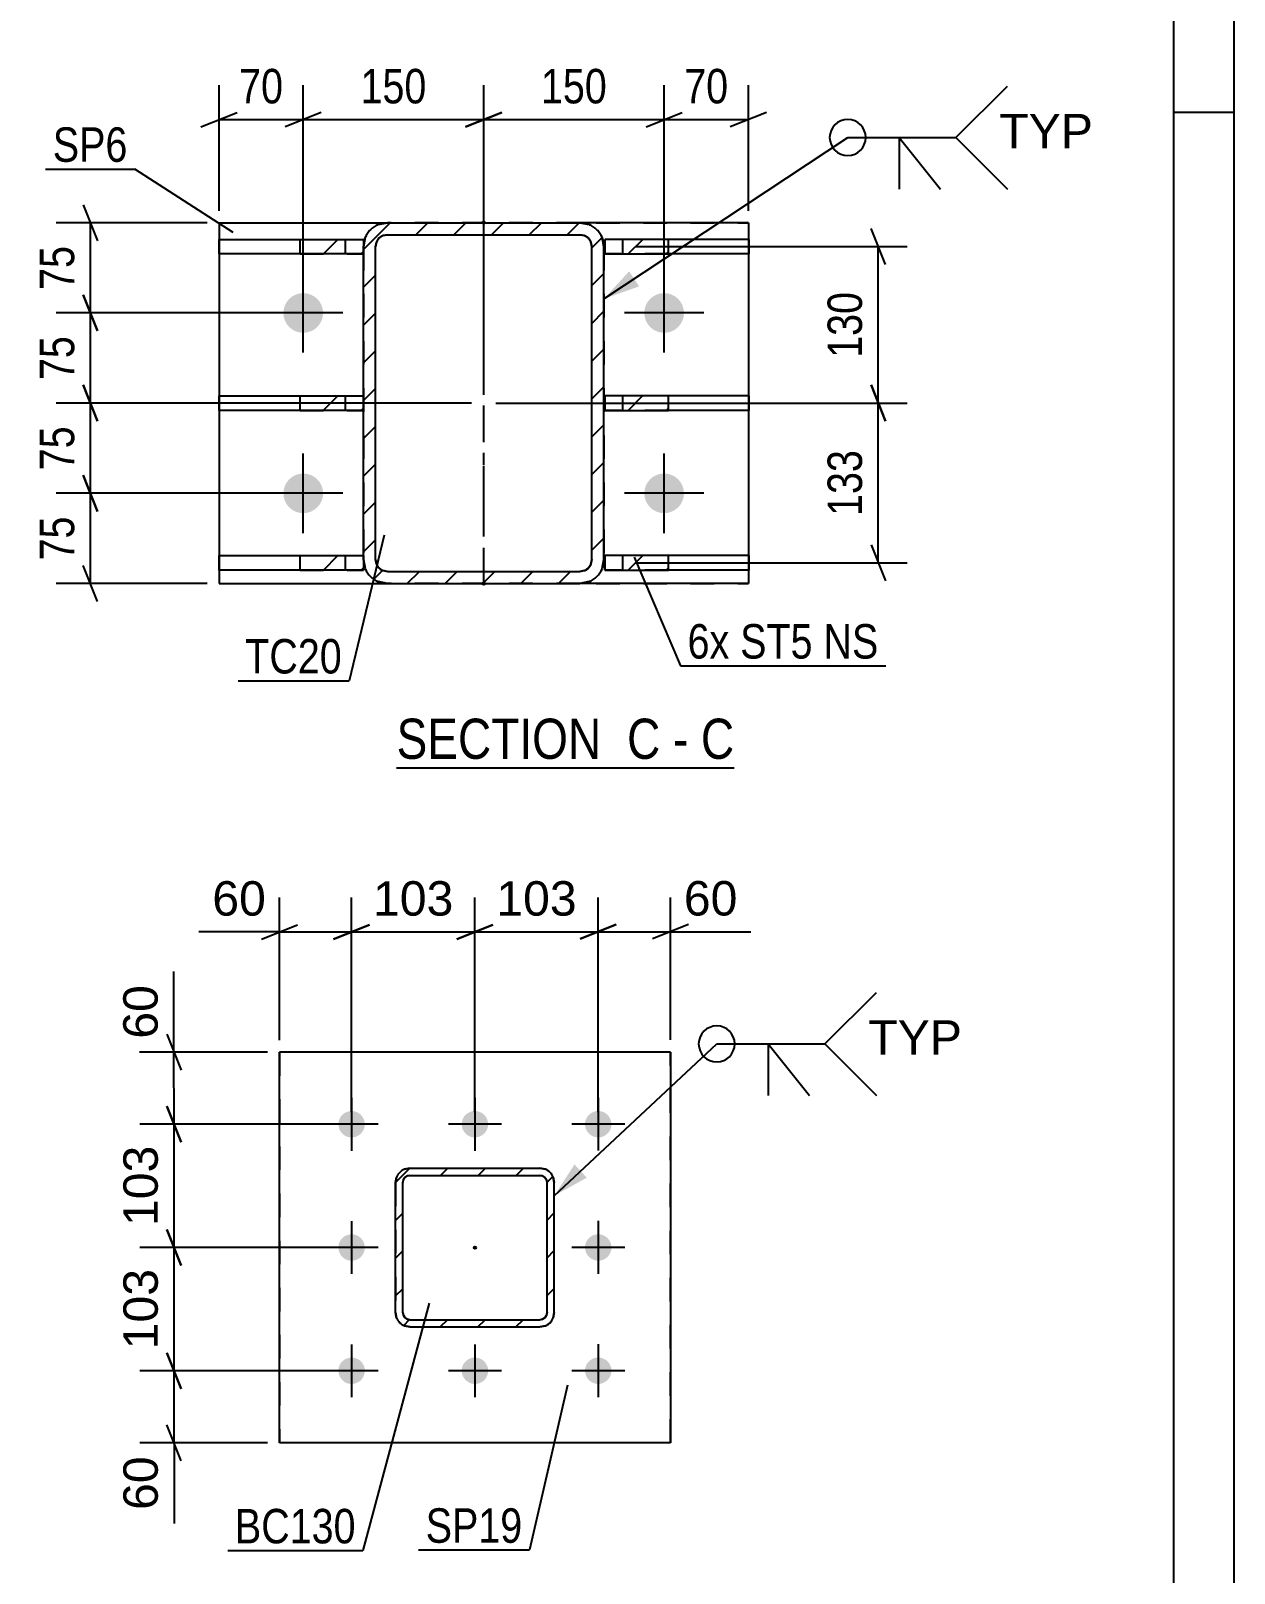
# Model space of a CAD drawing. Header units: millimetres. Extents: x -162 to 432, y -197 to 223.
# Drawn here: x 332.1 to 432.1, y -20.4 to 107.9 of the extents above; entities that cross this region are included whole.
import ezdxf

# ---------------------------------------------------------------- set-up
doc = ezdxf.new("R2010")
doc.units = ezdxf.units.MM
doc.linetypes.add('DXK_LINE_DOT2', pattern=[3.9198, 1.9599, -1.9599])
doc.linetypes.add('DXK_LINE_DOT3', pattern=[5.9187, 2.979, -0.9799, 0.9799, -0.9799])
doc.styles.add('Arial', font='ARIAL.TTF', dxfattribs={"height": 0.2})
doc.styles.add('Arial Narrow', font='ARIALN.TTF', dxfattribs={"height": 0.2})

# ---------------------------------------------------------------- blocks, each defined once
blk = doc.blocks.new('Unknown-284928399-1134')
at = {"color": 5, "linetype": 'Continuous'}
for p, q in [((432.12, -196.89), (432.12, 223.11)), ((427.12, -191.89), (427.12, 218.11)), ((432.12, 101.11), (427.12, 101.11))]:
    blk.add_line(p, q, dxfattribs=at)
blk = doc.blocks.new('Unknown-284928399-15 - 1880')
at = {"color": 6, "linetype": 'Continuous'}
blk.add_line((362.5, 46.61), (390.57, 46.61), dxfattribs=at)
at = {"color": 0, "linetype": 'Continuous'}
for points in [[(380.61, 47.36), (380.61, 50.86), (362.5, 50.86), (362.5, 47.36)], [(384.43, 47.36), (384.43, 50.86), (381.66, 50.86), (381.66, 47.36)], [(386.75, 47.36), (386.75, 50.86), (385.48, 50.86), (385.48, 47.36)], [(390.57, 47.36), (390.57, 50.86), (387.8, 50.86), (387.8, 47.36)]]:
    blk.add_wipeout(points, dxfattribs=at)
at = {"color": 7, "linetype": 'Continuous', "style": 'Arial Narrow'}
for s, p in [('SECTION ', (362.5, 47.36)), ('C', (381.66, 47.36)), ('C', (387.8, 47.36)), ('-', (385.48, 47.36))]:
    blk.add_text(s, height=3.34, dxfattribs=at).set_placement(p)
blk = doc.blocks.new('Bolt-284928399-1534 - 1454')
at = {"linetype": 'Continuous'}
for points in [[(358.01, 17.78), (358.2, 17.92), (358.41, 18.01), (358.63, 18.06), (358.86, 18.07), (359.09, 18.02), (359.3, 17.93), (359.49, 17.8), (359.64, 17.63), (359.76, 17.43), (359.83, 17.21), (359.86, 16.98), (359.84, 16.76), (359.77, 16.54), (359.66, 16.34), (359.5, 16.16), (359.32, 16.03), (359.11, 15.93), (358.89, 15.88), (358.66, 15.88), (358.43, 15.92), (358.22, 16.01), (358.03, 16.15), (357.88, 16.32), (357.76, 16.51), (357.69, 16.73), (357.66, 16.96), (357.68, 17.19), (357.75, 17.41), (357.86, 17.61)], [(368.26, 17.78), (368.45, 17.92), (368.66, 18.02), (368.88, 18.07), (369.11, 18.07), (369.34, 18.02), (369.55, 17.93), (369.74, 17.8), (369.89, 17.63), (370.01, 17.43), (370.08, 17.21), (370.11, 16.99), (370.09, 16.76), (370.02, 16.54), (369.91, 16.34), (369.75, 16.16), (369.57, 16.03), (369.36, 15.93), (369.14, 15.88), (368.91, 15.88), (368.68, 15.92), (368.47, 16.02), (368.28, 16.15), (368.13, 16.32), (368.01, 16.52), (367.94, 16.73), (367.91, 16.96), (367.93, 17.19), (368, 17.41), (368.11, 17.61)], [(378.51, 17.78), (378.7, 17.92), (378.91, 18.02), (379.13, 18.07), (379.36, 18.07), (379.59, 18.03), (379.8, 17.93), (379.99, 17.8), (380.14, 17.63), (380.26, 17.43), (380.33, 17.22), (380.36, 16.99), (380.34, 16.76), (380.27, 16.54), (380.16, 16.34), (380, 16.17), (379.82, 16.03), (379.61, 15.93), (379.39, 15.88), (379.16, 15.88), (378.93, 15.93), (378.72, 16.02), (378.53, 16.15), (378.38, 16.32), (378.26, 16.52), (378.19, 16.73), (378.16, 16.96), (378.18, 17.19), (378.25, 17.41), (378.36, 17.61)], [(358.01, 7.53), (358.2, 7.67), (358.41, 7.76), (358.63, 7.81), (358.86, 7.82), (359.09, 7.77), (359.3, 7.68), (359.49, 7.55), (359.64, 7.38), (359.76, 7.18), (359.83, 6.96), (359.86, 6.73), (359.84, 6.51), (359.77, 6.29), (359.66, 6.09), (359.51, 5.91), (359.32, 5.78), (359.11, 5.68), (358.89, 5.63), (358.66, 5.63), (358.43, 5.67), (358.22, 5.76), (358.03, 5.9), (357.88, 6.07), (357.76, 6.26), (357.69, 6.48), (357.66, 6.71), (357.68, 6.94), (357.75, 7.16), (357.86, 7.36)], [(378.51, 7.53), (378.7, 7.67), (378.91, 7.77), (379.13, 7.82), (379.36, 7.82), (379.59, 7.78), (379.8, 7.68), (379.99, 7.55), (380.14, 7.38), (380.26, 7.18), (380.33, 6.97), (380.36, 6.74), (380.34, 6.51), (380.27, 6.29), (380.16, 6.09), (380.01, 5.92), (379.82, 5.78), (379.61, 5.68), (379.39, 5.63), (379.16, 5.63), (378.93, 5.68), (378.72, 5.77), (378.53, 5.9), (378.38, 6.07), (378.26, 6.27), (378.19, 6.48), (378.16, 6.71), (378.18, 6.94), (378.25, 7.16), (378.36, 7.36)], [(358.02, -2.72), (358.2, -2.58), (358.41, -2.49), (358.63, -2.44), (358.86, -2.43), (359.09, -2.48), (359.3, -2.57), (359.49, -2.7), (359.64, -2.87), (359.76, -3.07), (359.84, -3.29), (359.86, -3.52), (359.84, -3.74), (359.77, -3.96), (359.66, -4.16), (359.51, -4.34), (359.32, -4.47), (359.11, -4.57), (358.89, -4.62), (358.66, -4.62), (358.43, -4.58), (358.22, -4.49), (358.04, -4.35), (357.88, -4.18), (357.76, -3.99), (357.69, -3.77), (357.66, -3.54), (357.68, -3.31), (357.75, -3.09), (357.86, -2.89)], [(368.27, -2.72), (368.45, -2.58), (368.66, -2.48), (368.88, -2.43), (369.11, -2.43), (369.34, -2.48), (369.55, -2.57), (369.74, -2.7), (369.89, -2.87), (370.01, -3.07), (370.09, -3.29), (370.11, -3.51), (370.09, -3.74), (370.02, -3.96), (369.91, -4.16), (369.76, -4.34), (369.57, -4.47), (369.36, -4.57), (369.14, -4.62), (368.91, -4.62), (368.68, -4.58), (368.47, -4.48), (368.29, -4.35), (368.13, -4.18), (368.01, -3.98), (367.94, -3.77), (367.91, -3.54), (367.93, -3.31), (368, -3.09), (368.11, -2.89)], [(378.52, -2.72), (378.7, -2.58), (378.91, -2.48), (379.13, -2.43), (379.36, -2.43), (379.59, -2.47), (379.8, -2.57), (379.99, -2.7), (380.14, -2.87), (380.26, -3.07), (380.34, -3.28), (380.36, -3.51), (380.34, -3.74), (380.27, -3.96), (380.16, -4.16), (380.01, -4.33), (379.82, -4.47), (379.61, -4.57), (379.39, -4.62), (379.16, -4.62), (378.93, -4.57), (378.72, -4.48), (378.54, -4.35), (378.38, -4.18), (378.26, -3.98), (378.19, -3.77), (378.16, -3.54), (378.18, -3.31), (378.25, -3.09), (378.36, -2.89)]]:
    blk.add_hatch(color=1, dxfattribs=at).paths.add_polyline_path(points)
at = {"color": 1, "linetype": 'Continuous'}
for p, q in [((358.76, 19.17), (358.76, 14.77)), ((369.01, 19.17), (369.01, 14.77)), ((379.26, 19.18), (379.26, 14.78)), ((360.96, 16.97), (356.56, 16.97)), ((371.21, 16.97), (366.81, 16.97)), ((381.46, 16.98), (377.06, 16.98)), ((358.76, 8.92), (358.76, 4.52)), ((379.26, 8.93), (379.26, 4.53)), ((360.96, 6.72), (356.56, 6.72)), ((381.46, 6.73), (377.06, 6.73)), ((358.76, -1.33), (358.76, -5.73)), ((369.01, -1.33), (369.01, -5.73)), ((379.26, -1.32), (379.26, -5.72)), ((360.96, -3.53), (356.56, -3.53)), ((371.21, -3.53), (366.81, -3.53)), ((381.46, -3.52), (377.06, -3.52))]:
    blk.add_line(p, q, dxfattribs=at)
blk = doc.blocks.new('Part-284928399-1482 - 1454')
at = {"linetype": 'Continuous'}
h = blk.add_hatch(dxfattribs=at)
h.set_pattern_fill('', scale=0.7, style=0, pattern_type=0)
h.set_pattern_definition([(45, (363.6095, 13.3225), (-1.57154, 1.57154), [])])
h.paths.add_polyline_path([(374.41, 13.32), (363.61, 13.32), (363.15, 13.23), (362.76, 12.97), (362.5, 12.58), (362.41, 12.12), (362.41, 1.32), (362.5, 0.86), (362.76, 0.47), (363.15, 0.21), (363.61, 0.12), (374.41, 0.12), (374.87, 0.22), (375.26, 0.48), (375.52, 0.87), (375.61, 1.32), (375.61, 12.12), (375.52, 12.58), (375.26, 12.97), (374.87, 13.23)])
h.paths.add_polyline_path([(374.96, 12.35), (375.01, 12.12), (375.01, 1.32), (374.97, 1.09), (374.84, 0.9), (374.64, 0.77), (374.41, 0.72), (363.61, 0.72), (363.38, 0.77), (363.19, 0.9), (363.06, 1.09), (363.01, 1.32), (363.01, 12.12), (363.06, 12.35), (363.19, 12.55), (363.38, 12.68), (363.61, 12.72), (374.41, 12.72), (374.64, 12.68), (374.83, 12.55)])
blk.add_hatch(color=246, dxfattribs=at).paths.add_polyline_path([(369.01, 6.62, -1), (369.01, 6.82, -1)])
at = {"color": 7, "linetype": 'DXK_LINE_DOT2'}
for p, q in [((363.15, 13.23), (363.61, 13.32)), ((363.61, 13.32), (374.41, 13.32)), ((363.61, 13.32), (363.61, 13.32)), ((374.41, 13.32), (374.87, 13.23)), ((362.41, 12.12), (362.5, 12.58)), ((362.41, 12.12), (362.41, 1.32)), ((362.5, 12.58), (362.5, 12.58)), ((363.05, 12.35), (363.01, 12.12)), ((363.01, 1.32), (363.01, 12.12)), ((363.18, 12.55), (363.05, 12.35)), ((363.38, 12.68), (363.18, 12.55)), ((363.61, 12.72), (363.38, 12.68)), ((363.61, 12.72), (374.41, 12.72)), ((374.64, 12.68), (374.41, 12.72)), ((374.83, 12.55), (374.64, 12.68)), ((374.96, 12.35), (374.83, 12.55)), ((375.01, 12.12), (374.96, 12.35)), ((375.01, 1.32), (375.01, 12.12)), ((375.52, 12.58), (375.61, 12.13)), ((375.61, 1.33), (375.61, 12.13)), ((362.5, 0.86), (362.41, 1.32)), ((363.01, 1.32), (363.06, 1.09)), ((374.97, 1.1), (375.01, 1.32)), ((375.61, 1.33), (375.52, 0.87)), ((363.06, 1.09), (363.19, 0.9)), ((363.61, 0.12), (363.15, 0.21)), ((363.19, 0.9), (363.38, 0.77)), ((363.38, 0.77), (363.61, 0.72)), ((363.61, 0.72), (374.41, 0.72)), ((363.61, 0.12), (374.41, 0.12)), ((374.41, 0.72), (374.64, 0.77)), ((374.87, 0.22), (374.41, 0.12)), ((374.64, 0.77), (374.84, 0.9)), ((374.84, 0.9), (374.97, 1.1))]:
    blk.add_line(p, q, dxfattribs=at)
at = {"color": 2, "linetype": 'Continuous'}
for p, q in [((363.61, 13.32), (363.15, 13.23)), ((363.61, 13.32), (363.61, 13.32)), ((363.61, 13.32), (374.41, 13.32)), ((374.41, 13.32), (374.41, 13.32)), ((374.87, 13.23), (374.41, 13.32)), ((362.5, 12.58), (362.41, 12.12)), ((362.41, 12.12), (362.41, 12.12)), ((362.41, 1.32), (362.41, 12.12)), ((363.01, 12.12), (363.06, 12.35)), ((363.01, 12.12), (363.01, 12.12)), ((363.01, 1.32), (363.01, 12.12)), ((363.06, 12.35), (363.19, 12.55)), ((363.19, 12.55), (363.38, 12.68)), ((363.38, 12.68), (363.61, 12.72)), ((363.61, 12.72), (363.61, 12.72)), ((363.61, 12.72), (374.41, 12.72)), ((374.41, 12.72), (374.41, 12.72)), ((374.41, 12.72), (374.64, 12.68)), ((374.64, 12.68), (374.83, 12.55)), ((374.83, 12.55), (374.96, 12.35)), ((374.96, 12.35), (375.01, 12.12)), ((375.01, 12.12), (375.01, 12.12)), ((375.01, 1.32), (375.01, 12.12)), ((375.61, 12.12), (375.52, 12.58)), ((375.61, 12.12), (375.61, 12.13)), ((375.61, 1.32), (375.61, 12.12)), ((362.41, 1.32), (362.41, 1.32)), ((362.41, 1.32), (362.5, 0.86)), ((363.01, 1.32), (363.01, 1.32)), ((363.06, 1.09), (363.01, 1.32)), ((375.01, 1.32), (374.97, 1.09)), ((375.01, 1.32), (375.01, 1.32)), ((375.52, 0.87), (375.61, 1.32)), ((375.61, 1.32), (375.61, 1.33)), ((363.19, 0.9), (363.06, 1.09)), ((363.15, 0.21), (363.61, 0.12)), ((363.38, 0.77), (363.19, 0.9)), ((363.61, 0.72), (363.38, 0.77)), ((363.61, 0.72), (363.61, 0.72)), ((363.61, 0.72), (374.41, 0.72)), ((363.61, 0.12), (363.61, 0.12)), ((363.61, 0.12), (374.41, 0.12)), ((374.64, 0.77), (374.41, 0.72)), ((374.41, 0.72), (374.41, 0.72)), ((374.41, 0.12), (374.87, 0.22)), ((374.41, 0.12), (374.41, 0.12)), ((374.84, 0.9), (374.64, 0.77)), ((374.97, 1.09), (374.84, 0.9))]:
    blk.add_line(p, q, dxfattribs=at)
at = {"color": 7, "linetype": 'DXK_LINE_DOT3'}
blk.add_line((369.01, 6.72), (369.01, 6.72), dxfattribs=at)
at = {"color": 246, "linetype": 'DXK_LINE_DOT2'}
blk.add_line((369.01, 6.72), (369.01, 6.72), dxfattribs=at)
at = {"color": 246, "linetype": 'Continuous'}
blk.add_circle((369.01, 6.72), 0.1, dxfattribs=at)
at = {"color": 2, "linetype": 'Continuous'}
for centre, start, end in [((363.61, 12.12), 112.5099, 157.5099), ((374.41, 12.12), 22.5099, 67.5099), ((363.61, 1.32), 202.5099, 247.5099), ((374.41, 1.32), 292.5099, 337.5099)]:
    blk.add_arc(centre, 1.2, start, end, dxfattribs=at)
at = {"color": 7, "linetype": 'DXK_LINE_DOT2'}
for centre, start, end in [((374.41, 12.12), 22.5099, 67.5099), ((363.61, 1.32), 202.5099, 247.5099), ((374.41, 1.32), 292.5099, 337.5099)]:
    blk.add_arc(centre, 1.2, start, end, dxfattribs=at)
blk = doc.blocks.new('Part-284928399-1487 - 1454')
at = {"color": 2, "linetype": 'Continuous'}
for p, q in [((385.26, 22.98), (352.76, 22.97)), ((352.76, 22.97), (352.76, 22.97)), ((352.76, -9.53), (352.76, 22.97)), ((385.26, 22.98), (385.26, 22.98)), ((385.26, 22.98), (385.26, -9.52)), ((385.26, -9.52), (352.76, -9.53)), ((352.76, -9.53), (352.76, -9.53)), ((385.26, -9.52), (385.26, -9.52))]:
    blk.add_line(p, q, dxfattribs=at)
at = {"color": 7, "linetype": 'DXK_LINE_DOT2'}
for p, q in [((385.26, 22.98), (352.76, 22.97)), ((352.76, 22.97), (352.76, -9.53)), ((385.26, -9.52), (385.26, 22.98)), ((385.26, -9.52), (352.76, -9.53))]:
    blk.add_line(p, q, dxfattribs=at)
blk = doc.blocks.new('Part-284928399-1974 - 1880')
at = {"linetype": 'Continuous'}
h = blk.add_hatch(dxfattribs=at)
h.set_pattern_fill('', scale=0.7, style=0, pattern_type=0)
h.set_pattern_definition([(45, (379.8174, 90.561), (-1.5715, 1.5715), [])])
h.paths.add_polyline_path([(385.09, 90.56), (379.82, 90.56), (379.82, 89.36), (385.09, 89.36)])
at = {"color": 7, "linetype": 'DXK_LINE_DOT2'}
for p, q in [((379.82, 89.36), (379.82, 90.56)), ((385.09, 90.56), (379.82, 90.56)), ((381.32, 89.36), (381.32, 90.56)), ((385.09, 89.36), (379.82, 89.36))]:
    blk.add_line(p, q, dxfattribs=at)
at = {"color": 2, "linetype": 'Continuous'}
for p, q in [((385.09, 90.56), (379.82, 90.56)), ((379.82, 90.56), (379.82, 89.36)), ((391.82, 90.56), (385.09, 90.56)), ((385.09, 89.36), (385.09, 90.56)), ((391.82, 89.36), (391.82, 90.56)), ((379.82, 89.36), (385.09, 89.36)), ((391.82, 89.36), (385.09, 89.36))]:
    blk.add_line(p, q, dxfattribs=at)
blk = doc.blocks.new('Part-284928399-1979 - 1880')
at = {"linetype": 'Continuous'}
h = blk.add_hatch(dxfattribs=at)
h.set_pattern_fill('', scale=0.7, style=0, pattern_type=0)
h.set_pattern_definition([(45, (379.8174, 77.545), (-1.5715, 1.5715), [])])
h.paths.add_polyline_path([(385.09, 77.54), (379.82, 77.54), (379.82, 76.34), (385.09, 76.34)])
at = {"color": 7, "linetype": 'DXK_LINE_DOT2'}
for p, q in [((379.82, 76.34), (379.82, 77.54)), ((385.09, 77.54), (379.82, 77.54)), ((381.32, 76.34), (381.32, 77.54)), ((385.09, 76.34), (379.82, 76.34))]:
    blk.add_line(p, q, dxfattribs=at)
at = {"color": 2, "linetype": 'Continuous'}
for p, q in [((385.09, 77.54), (379.82, 77.54)), ((379.82, 77.54), (379.82, 76.34)), ((391.82, 77.54), (385.09, 77.54)), ((385.09, 76.34), (385.09, 77.54)), ((391.82, 76.34), (391.82, 77.54)), ((379.82, 76.34), (385.09, 76.34)), ((391.82, 76.34), (385.09, 76.34))]:
    blk.add_line(p, q, dxfattribs=at)
blk = doc.blocks.new('Part-284928399-1923 - 1880')
at = {"linetype": 'Continuous'}
h = blk.add_hatch(dxfattribs=at)
h.set_pattern_fill('', scale=0.7, style=0, pattern_type=0)
h.set_pattern_definition([(45, (379.5881, 90.71), (-1.57154, 1.57154), [])])
h.paths.add_polyline_path([(379.74, 89.94), (379.59, 90.71), (379.15, 91.36), (378.51, 91.79), (377.74, 91.94), (361.74, 91.94), (360.97, 91.79), (360.33, 91.36), (359.89, 90.71), (359.74, 89.94), (359.74, 63.94), (359.89, 63.18), (360.33, 62.53), (360.97, 62.1), (361.74, 61.94), (377.74, 61.94), (378.51, 62.1), (379.15, 62.53), (379.59, 63.18), (379.74, 63.94)])
h.paths.add_polyline_path([(378.66, 63.56), (378.45, 63.24), (378.12, 63.02), (377.74, 62.94), (361.74, 62.94), (361.36, 63.02), (361.03, 63.24), (360.82, 63.56), (360.74, 63.94), (360.74, 89.94), (360.82, 90.33), (361.03, 90.65), (361.36, 90.87), (361.74, 90.94), (377.74, 90.94), (378.12, 90.87), (378.45, 90.65), (378.66, 90.33), (378.74, 89.94), (378.74, 63.94)])
at = {"color": 7, "linetype": 'DXK_LINE_DOT2'}
for p, q in [((360.97, 91.79), (361.74, 91.94)), ((361.74, 91.94), (377.74, 91.94)), ((377.74, 91.94), (378.51, 91.79)), ((359.74, 89.94), (359.89, 90.71)), ((359.74, 89.94), (359.74, 63.94)), ((360.82, 90.33), (360.74, 89.94)), ((360.74, 63.94), (360.74, 89.94)), ((361.74, 90.94), (361.36, 90.87)), ((361.74, 90.94), (377.74, 90.94)), ((378.12, 90.87), (377.74, 90.94)), ((378.74, 89.94), (378.66, 90.33)), ((378.74, 63.94), (378.74, 89.94)), ((379.59, 90.71), (379.74, 89.94)), ((379.74, 89.94), (379.74, 63.94)), ((359.89, 63.18), (359.74, 63.94)), ((360.74, 63.94), (360.82, 63.56)), ((361.36, 63.02), (361.74, 62.94)), ((361.74, 62.94), (377.74, 62.94)), ((377.74, 62.94), (378.12, 63.02)), ((378.66, 63.56), (378.74, 63.94)), ((379.74, 63.94), (379.59, 63.18)), ((361.74, 61.94), (360.97, 62.1)), ((361.74, 61.94), (377.74, 61.94)), ((378.51, 62.1), (377.74, 61.94))]:
    blk.add_line(p, q, dxfattribs=at)
at = {"color": 2, "linetype": 'Continuous'}
for p, q in [((361.74, 91.94), (360.97, 91.79)), ((361.74, 91.94), (361.74, 91.94)), ((361.74, 91.94), (377.74, 91.94)), ((377.74, 91.94), (377.74, 91.94)), ((378.51, 91.79), (377.74, 91.94)), ((359.89, 90.71), (359.74, 89.94)), ((359.74, 89.94), (359.74, 89.94)), ((359.74, 63.94), (359.74, 89.94)), ((360.74, 89.94), (360.82, 90.33)), ((360.74, 89.94), (360.74, 89.94)), ((360.74, 63.94), (360.74, 89.94)), ((361.36, 90.87), (361.74, 90.94)), ((361.74, 90.94), (361.74, 90.94)), ((361.74, 90.94), (377.74, 90.94)), ((377.74, 90.94), (377.74, 90.94)), ((377.74, 90.94), (378.12, 90.87)), ((378.66, 90.33), (378.74, 89.94)), ((378.74, 89.94), (378.74, 89.94)), ((378.74, 63.94), (378.74, 89.94)), ((379.74, 89.94), (379.59, 90.71)), ((379.74, 89.94), (379.74, 89.94)), ((379.74, 63.94), (379.74, 89.94)), ((359.74, 63.94), (359.74, 63.94)), ((359.74, 63.94), (359.89, 63.18)), ((360.74, 63.94), (360.74, 63.94)), ((360.82, 63.56), (360.74, 63.94)), ((361.74, 62.94), (361.36, 63.02)), ((361.74, 62.94), (361.74, 62.94)), ((361.74, 62.94), (377.74, 62.94)), ((378.12, 63.02), (377.74, 62.94)), ((377.74, 62.94), (377.74, 62.94)), ((378.74, 63.94), (378.66, 63.56)), ((378.74, 63.94), (378.74, 63.94)), ((379.59, 63.18), (379.74, 63.94)), ((379.74, 63.94), (379.74, 63.94)), ((360.97, 62.1), (361.74, 61.94)), ((361.74, 61.94), (361.74, 61.94)), ((361.74, 61.94), (377.74, 61.94)), ((377.74, 61.94), (378.51, 62.1)), ((377.74, 61.94), (377.74, 61.94))]:
    blk.add_line(p, q, dxfattribs=at)
at = {"color": 7, "linetype": 'DXK_LINE_DOT3'}
blk.add_line((369.74, 76.94), (369.74, 76.94), dxfattribs=at)
at = {"color": 7, "linetype": 'DXK_LINE_DOT2'}
for centre, radius, start, end in [((361.74, 89.94), 2, 112.5, 157.5), ((377.74, 89.94), 2, 22.5, 67.5), ((361.74, 89.94), 1, 112.5, 157.5), ((377.74, 89.94), 1, 22.5, 67.5), ((361.74, 63.94), 2, 202.5, 247.5), ((361.74, 63.94), 1, 202.5, 247.5), ((377.74, 63.94), 1, 292.5, 337.5), ((377.74, 63.94), 2, 292.5, 337.5)]:
    blk.add_arc(centre, radius, start, end, dxfattribs=at)
at = {"color": 2, "linetype": 'Continuous'}
for centre, radius, start, end in [((361.74, 89.94), 2, 112.5, 157.5), ((377.74, 89.94), 2, 22.5, 67.5), ((361.74, 89.94), 1, 112.5, 157.5), ((377.74, 89.94), 1, 22.5, 67.5), ((361.74, 63.94), 2, 202.5, 247.5), ((361.74, 63.94), 1, 202.5, 247.5), ((377.74, 63.94), 1, 292.5, 337.5), ((377.74, 63.94), 2, 292.5, 337.5)]:
    blk.add_arc(centre, radius, start, end, dxfattribs=at)
blk = doc.blocks.new('Bolt-284928399-1883 - 1880')
at = {"linetype": 'Continuous'}
for points in [[(353.09, 84.44, -1), (356.39, 84.44, -1)], [(383.09, 84.44, -1), (386.39, 84.44, -1)], [(353.09, 69.44, -1), (356.39, 69.44, -1)], [(383.09, 69.44, -1), (386.39, 69.44, -1)]]:
    blk.add_hatch(color=1, dxfattribs=at).paths.add_polyline_path(points)
at = {"color": 1, "linetype": 'Continuous'}
for p, q in [((354.74, 81.14), (354.74, 87.74)), ((384.74, 81.14), (384.74, 87.74)), ((358.04, 84.44), (351.44, 84.44)), ((388.04, 84.44), (381.44, 84.44)), ((354.74, 66.14), (354.74, 72.74)), ((384.74, 66.14), (384.74, 72.74)), ((358.04, 69.44), (351.44, 69.44)), ((388.04, 69.44), (381.44, 69.44))]:
    blk.add_line(p, q, dxfattribs=at)
blk = doc.blocks.new('Part-284928399-2047 - 1880')
at = {"linetype": 'Continuous'}
for points in [[(369.74, 91.84, -1), (369.74, 92.04, -1)], [(369.74, 61.84, -1), (369.74, 62.04, -1)]]:
    blk.add_hatch(color=246, dxfattribs=at).paths.add_polyline_path(points)
at = {"color": 2, "linetype": 'Continuous'}
for p, q in [((347.74, 91.94), (347.74, 61.94)), ((347.74, 91.94), (361.74, 91.94)), ((391.74, 91.94), (377.74, 91.94)), ((391.74, 91.94), (391.74, 90.56)), ((391.74, 89.36), (391.74, 77.54)), ((391.74, 76.34), (391.74, 64.26)), ((391.74, 63.06), (391.74, 61.94)), ((347.74, 61.94), (347.74, 61.94)), ((347.74, 61.94), (361.74, 61.94)), ((391.74, 61.94), (377.74, 61.94)), ((391.74, 61.94), (391.74, 61.94))]:
    blk.add_line(p, q, dxfattribs=at)
at = {"color": 7, "linetype": 'DXK_LINE_DOT2'}
for p, q in [((347.74, 91.94), (391.74, 91.94)), ((377.74, 91.94), (361.74, 91.94)), ((391.74, 90.56), (391.74, 89.36)), ((391.74, 77.54), (391.74, 76.34)), ((391.74, 64.26), (391.74, 63.06)), ((347.74, 61.94), (391.74, 61.94)), ((347.74, 61.94), (347.74, 61.94)), ((377.74, 61.94), (361.74, 61.94)), ((391.74, 61.94), (391.74, 61.94))]:
    blk.add_line(p, q, dxfattribs=at)
at = {"color": 7, "linetype": 'DXK_LINE_DOT3'}
blk.add_line((369.74, 61.94), (369.74, 91.94), dxfattribs=at)
at = {"color": 246, "linetype": 'DXK_LINE_DOT2'}
blk.add_line((369.74, 61.94), (369.74, 91.94), dxfattribs=at)
at = {"color": 246, "linetype": 'Continuous'}
for centre in [(369.74, 91.94), (369.74, 61.94)]:
    blk.add_circle(centre, 0.1, dxfattribs=at)
blk = doc.blocks.new('Part-284928399-1969 - 1880')
at = {"linetype": 'Continuous'}
h = blk.add_hatch(dxfattribs=at)
h.set_pattern_fill('', scale=0.7, style=0, pattern_type=0)
h.set_pattern_definition([(45, (379.8174, 64.261), (-1.5715, 1.5715), [])])
h.paths.add_polyline_path([(385.09, 64.26), (379.82, 64.26), (379.82, 63.06), (385.09, 63.06)])
at = {"color": 7, "linetype": 'DXK_LINE_DOT2'}
for p, q in [((379.82, 63.06), (379.82, 64.26)), ((385.09, 64.26), (379.82, 64.26)), ((381.32, 63.06), (381.32, 64.26)), ((385.09, 63.06), (379.82, 63.06))]:
    blk.add_line(p, q, dxfattribs=at)
at = {"color": 2, "linetype": 'Continuous'}
for p, q in [((385.09, 64.26), (379.82, 64.26)), ((379.82, 64.26), (379.82, 63.06)), ((391.82, 64.26), (385.09, 64.26)), ((385.09, 63.06), (385.09, 64.26)), ((391.82, 63.06), (391.82, 64.26)), ((379.82, 63.06), (385.09, 63.06)), ((391.82, 63.06), (385.09, 63.06))]:
    blk.add_line(p, q, dxfattribs=at)
blk = doc.blocks.new('Part-284928399-1984 - 1880')
at = {"linetype": 'Continuous'}
h = blk.add_hatch(dxfattribs=at)
h.set_pattern_fill('', scale=0.7, style=0, pattern_type=0)
h.set_pattern_definition([(45, (354.4686, 64.261), (-1.5715, 1.5715), [])])
h.paths.add_polyline_path([(359.74, 64.26), (354.47, 64.26), (354.47, 63.06), (359.74, 63.06)])
at = {"color": 2, "linetype": 'Continuous'}
for p, q in [((347.74, 64.26), (354.47, 64.26)), ((347.74, 63.06), (347.74, 64.26)), ((354.47, 64.26), (359.74, 64.26)), ((354.47, 63.06), (354.47, 64.26)), ((359.74, 64.26), (359.74, 63.06)), ((354.47, 63.06), (347.74, 63.06)), ((359.74, 63.06), (354.47, 63.06))]:
    blk.add_line(p, q, dxfattribs=at)
at = {"color": 7, "linetype": 'DXK_LINE_DOT2'}
for p, q in [((354.47, 64.26), (359.74, 64.26)), ((358.24, 63.06), (358.24, 64.26)), ((359.74, 64.26), (359.74, 63.06)), ((354.47, 63.06), (359.74, 63.06))]:
    blk.add_line(p, q, dxfattribs=at)
blk = doc.blocks.new('Part-284928399-1989 - 1880')
at = {"linetype": 'Continuous'}
h = blk.add_hatch(dxfattribs=at)
h.set_pattern_fill('', scale=0.7, style=0, pattern_type=0)
h.set_pattern_definition([(45, (354.4686, 90.561), (-1.5715, 1.5715), [])])
h.paths.add_polyline_path([(359.74, 90.56), (354.47, 90.56), (354.47, 89.36), (359.74, 89.36)])
at = {"color": 2, "linetype": 'Continuous'}
for p, q in [((347.74, 90.56), (354.47, 90.56)), ((347.74, 89.36), (347.74, 90.56)), ((354.47, 90.56), (359.74, 90.56)), ((354.47, 89.36), (354.47, 90.56)), ((359.74, 90.56), (359.74, 89.36)), ((354.47, 89.36), (347.74, 89.36)), ((359.74, 89.36), (354.47, 89.36))]:
    blk.add_line(p, q, dxfattribs=at)
at = {"color": 7, "linetype": 'DXK_LINE_DOT2'}
for p, q in [((354.47, 90.56), (359.74, 90.56)), ((358.24, 89.36), (358.24, 90.56)), ((359.74, 90.56), (359.74, 89.36)), ((354.47, 89.36), (359.74, 89.36))]:
    blk.add_line(p, q, dxfattribs=at)
blk = doc.blocks.new('Part-284928399-1994 - 1880')
at = {"linetype": 'Continuous'}
h = blk.add_hatch(dxfattribs=at)
h.set_pattern_fill('', scale=0.7, style=0, pattern_type=0)
h.set_pattern_definition([(45, (354.4686, 77.545), (-1.5715, 1.5715), [])])
h.paths.add_polyline_path([(359.74, 77.54), (354.47, 77.54), (354.47, 76.34), (359.74, 76.34)])
at = {"color": 2, "linetype": 'Continuous'}
for p, q in [((347.74, 77.54), (354.47, 77.54)), ((347.74, 76.34), (347.74, 77.54)), ((354.47, 77.54), (359.74, 77.54)), ((354.47, 76.34), (354.47, 77.54)), ((359.74, 77.54), (359.74, 76.34)), ((354.47, 76.34), (347.74, 76.34)), ((359.74, 76.34), (354.47, 76.34))]:
    blk.add_line(p, q, dxfattribs=at)
at = {"color": 7, "linetype": 'DXK_LINE_DOT2'}
for p, q in [((354.47, 77.54), (359.74, 77.54)), ((358.24, 76.34), (358.24, 77.54)), ((359.74, 77.54), (359.74, 76.34)), ((354.47, 76.34), (359.74, 76.34))]:
    blk.add_line(p, q, dxfattribs=at)
blk = doc.blocks.new('StraightDimension-284928399-7956 - 1454')
at = {"color": 7, "linetype": 'Continuous'}
for p, q in [((343.4, 18.47), (344.6, 15.47)), ((357.76, 16.97), (341.15, 16.97)), ((344, 6.72), (344, 16.97)), ((344.6, 5.22), (343.4, 8.22)), ((357.76, 6.72), (341.15, 6.72))]:
    blk.add_line(p, q, dxfattribs=at)
at = {"color": 0}
blk.add_wipeout([(343.25, 15.78), (339.05, 15.78), (339.05, 7.91), (343.25, 7.91)], dxfattribs=at)
at = {"color": 3, "style": 'Arial'}
blk.add_text('103', height=2.865, rotation=90.0117, dxfattribs=at).set_placement((342.65, 8.51))
blk = doc.blocks.new('StraightDimension-284928399-7955 - 1454')
at = {"color": 7, "linetype": 'Continuous'}
for p, q in [((343.99, 22.97), (343.99, 29.67)), ((343.99, 22.97), (343.99, 29.67)), ((343.39, 24.47), (344.6, 21.47)), ((351.76, 22.97), (341.14, 22.97)), ((344, 16.97), (343.99, 22.97)), ((344.6, 15.47), (343.4, 18.47)), ((357.76, 16.97), (341.15, 16.97))]:
    blk.add_line(p, q, dxfattribs=at)
at = {"color": 0}
blk.add_wipeout([(343.24, 29.14), (339.04, 29.14), (339.04, 23.49), (343.24, 23.49)], dxfattribs=at)
at = {"color": 3, "style": 'Arial'}
blk.add_text('60', height=2.865, rotation=90.0117, dxfattribs=at).set_placement((342.64, 24.09))
blk = doc.blocks.new('StraightDimension-284928399-7957 - 1454')
at = {"color": 7, "linetype": 'Continuous'}
for p, q in [((343.4, 8.22), (344.6, 5.22)), ((357.76, 6.72), (341.15, 6.72)), ((344, -3.53), (344, 6.72)), ((344.6, -5.03), (343.4, -2.03)), ((357.76, -3.53), (341.15, -3.53))]:
    blk.add_line(p, q, dxfattribs=at)
at = {"color": 0}
blk.add_wipeout([(343.25, 5.53), (339.05, 5.53), (339.05, -2.34), (343.25, -2.34)], dxfattribs=at)
at = {"color": 3, "style": 'Arial'}
blk.add_text('103', height=2.865, rotation=90.0117, dxfattribs=at).set_placement((342.65, -1.74))
blk = doc.blocks.new('StraightDimension-284928399-7958 - 1454')
at = {"color": 7, "linetype": 'Continuous'}
for p, q in [((343.4, -2.03), (344.6, -5.03)), ((357.76, -3.53), (341.15, -3.53)), ((344, -9.53), (344, -3.53)), ((344.6, -11.03), (343.4, -8.03)), ((351.76, -9.53), (341.15, -9.53)), ((344, -9.53), (344, -16.23)), ((344, -9.53), (344, -16.23))]:
    blk.add_line(p, q, dxfattribs=at)
at = {"color": 0}
blk.add_wipeout([(343.25, -10.06), (339.05, -10.06), (339.05, -15.7), (343.25, -15.7)], dxfattribs=at)
at = {"color": 3, "style": 'Arial'}
blk.add_text('60', height=2.865, rotation=90.0117, dxfattribs=at).set_placement((342.65, -15.1))
blk = doc.blocks.new('StraightDimension-284928399-8034 - 1454')
at = {"color": 7, "linetype": 'Continuous'}
for p, q in [((379.26, 17.98), (379.26, 35.83)), ((385.26, 23.98), (385.26, 35.83)), ((377.76, 32.38), (380.76, 33.58)), ((386.76, 33.58), (383.76, 32.38)), ((379.26, 32.98), (385.26, 32.98)), ((385.26, 32.98), (391.95, 32.98)), ((385.26, 32.98), (391.95, 32.98))]:
    blk.add_line(p, q, dxfattribs=at)
at = {"color": 0}
blk.add_wipeout([(391.43, 33.73), (391.43, 37.93), (385.78, 37.93), (385.78, 33.73)], dxfattribs=at)
at = {"color": 3, "style": 'Arial'}
blk.add_text('60', height=2.865, rotation=0.0115, dxfattribs=at).set_placement((386.38, 34.33))
blk = doc.blocks.new('StraightDimension-284928399-8035 - 1454')
at = {"color": 7, "linetype": 'Continuous'}
for p, q in [((369.01, 17.97), (369.01, 35.82)), ((379.26, 17.98), (379.26, 35.83)), ((367.51, 32.37), (370.51, 33.57)), ((380.76, 33.58), (377.76, 32.38)), ((369.01, 32.97), (379.26, 32.98))]:
    blk.add_line(p, q, dxfattribs=at)
at = {"color": 0}
blk.add_wipeout([(378.07, 33.73), (378.07, 37.93), (370.19, 37.92), (370.19, 33.72)], dxfattribs=at)
at = {"color": 3, "style": 'Arial'}
blk.add_text('103', height=2.865, rotation=0.0115, dxfattribs=at).set_placement((370.79, 34.32))
blk = doc.blocks.new('StraightDimension-284928399-8036 - 1454')
at = {"color": 7, "linetype": 'Continuous'}
for p, q in [((358.76, 17.97), (358.75, 35.82)), ((369.01, 17.97), (369.01, 35.82)), ((357.26, 32.37), (360.26, 33.57)), ((370.51, 33.57), (367.51, 32.37)), ((358.76, 32.97), (369.01, 32.97))]:
    blk.add_line(p, q, dxfattribs=at)
at = {"color": 0}
blk.add_wipeout([(367.82, 33.72), (367.81, 37.92), (359.94, 37.92), (359.94, 33.72)], dxfattribs=at)
at = {"color": 3, "style": 'Arial'}
blk.add_text('103', height=2.865, rotation=0.0115, dxfattribs=at).set_placement((360.54, 34.32))
blk = doc.blocks.new('StraightDimension-284928399-8037 - 1454')
at = {"color": 7, "linetype": 'Continuous'}
for p, q in [((352.76, 23.97), (352.76, 35.82)), ((358.76, 17.97), (358.75, 35.82)), ((351.26, 32.37), (354.26, 33.57)), ((360.26, 33.57), (357.26, 32.37)), ((352.76, 32.97), (346.06, 32.97)), ((352.76, 32.97), (346.06, 32.97)), ((352.76, 32.97), (358.76, 32.97))]:
    blk.add_line(p, q, dxfattribs=at)
at = {"color": 0}
blk.add_wipeout([(352.23, 33.72), (352.23, 37.92), (346.58, 37.92), (346.58, 33.72)], dxfattribs=at)
at = {"color": 3, "style": 'Arial'}
blk.add_text('60', height=2.865, rotation=0.0115, dxfattribs=at).set_placement((347.18, 34.32))
blk = doc.blocks.new('StraightDimension-284928399-2058 - 1880')
at = {"color": 7, "linetype": 'Continuous'}
for p, q in [((336.45, 70.94), (337.65, 67.94)), ((353.74, 69.44), (334.2, 69.44)), ((337.05, 61.94), (337.05, 69.44)), ((337.65, 60.44), (336.45, 63.44)), ((346.74, 61.94), (334.2, 61.94))]:
    blk.add_line(p, q, dxfattribs=at)
at = {"color": 0}
blk.add_wipeout([(336.3, 68.12), (332.1, 68.12), (332.1, 63.26), (336.3, 63.26)], dxfattribs=at)
at = {"color": 3, "style": 'Arial Narrow'}
blk.add_text('75', height=2.863, rotation=90.0002, dxfattribs=at).set_placement((335.7, 63.86))
blk = doc.blocks.new('StraightDimension-284928399-2083 - 1880')
at = {"color": 7, "linetype": 'Continuous'}
for p, q in [((403.14, 75.45), (401.94, 78.45)), ((370.74, 76.95), (404.94, 76.95)), ((402.54, 63.66), (402.54, 76.95)), ((401.94, 65.16), (403.14, 62.16)), ((382.32, 63.66), (404.94, 63.66))]:
    blk.add_line(p, q, dxfattribs=at)
at = {"color": 0}
blk.add_wipeout([(401.79, 73.65), (397.59, 73.65), (397.59, 66.96), (401.79, 66.96)], dxfattribs=at)
at = {"color": 3, "style": 'Arial Narrow'}
blk.add_text('133', height=2.863, rotation=90.0002, dxfattribs=at).set_placement((401.19, 67.56))
blk = doc.blocks.new('StraightDimension-284928399-2062 - 1880')
at = {"color": 7, "linetype": 'Continuous'}
for p, q in [((336.45, 78.45), (337.65, 75.45)), ((368.74, 76.95), (334.2, 76.95)), ((337.05, 69.44), (337.05, 76.95)), ((337.65, 67.94), (336.45, 70.94)), ((353.74, 69.44), (334.2, 69.44))]:
    blk.add_line(p, q, dxfattribs=at)
at = {"color": 0}
blk.add_wipeout([(336.3, 75.62), (332.1, 75.62), (332.1, 70.76), (336.3, 70.76)], dxfattribs=at)
at = {"color": 3, "style": 'Arial Narrow'}
blk.add_text('75', height=2.863, rotation=90.0002, dxfattribs=at).set_placement((335.7, 71.36))
blk = doc.blocks.new('StraightDimension-284928399-2070 - 1880')
at = {"color": 7, "linetype": 'Continuous'}
for p, q in [((336.45, 85.94), (337.65, 82.94)), ((353.74, 84.44), (334.2, 84.44)), ((337.05, 76.95), (337.05, 84.44)), ((337.65, 75.45), (336.45, 78.45)), ((368.74, 76.95), (334.2, 76.95))]:
    blk.add_line(p, q, dxfattribs=at)
at = {"color": 0}
blk.add_wipeout([(336.3, 83.12), (332.1, 83.12), (332.1, 78.26), (336.3, 78.26)], dxfattribs=at)
at = {"color": 3, "style": 'Arial Narrow'}
blk.add_text('75', height=2.863, rotation=90.0002, dxfattribs=at).set_placement((335.7, 78.86))
blk = doc.blocks.new('StraightDimension-284928399-2078 - 1880')
at = {"color": 7, "linetype": 'Continuous'}
for p, q in [((336.45, 93.44), (337.65, 90.44)), ((346.74, 91.94), (334.2, 91.94)), ((337.05, 84.44), (337.05, 91.94)), ((337.65, 82.94), (336.45, 85.94)), ((353.74, 84.44), (334.2, 84.44))]:
    blk.add_line(p, q, dxfattribs=at)
at = {"color": 0}
blk.add_wipeout([(336.3, 90.62), (332.1, 90.62), (332.1, 85.76), (336.3, 85.76)], dxfattribs=at)
at = {"color": 3, "style": 'Arial Narrow'}
blk.add_text('75', height=2.863, rotation=90.0002, dxfattribs=at).set_placement((335.7, 86.36))
blk = doc.blocks.new('StraightDimension-284928399-2090 - 1880')
at = {"color": 7, "linetype": 'Continuous'}
for p, q in [((403.14, 88.46), (401.94, 91.46)), ((382.32, 89.96), (404.94, 89.96)), ((402.54, 76.95), (402.54, 89.96)), ((401.94, 78.45), (403.14, 75.45)), ((370.74, 76.95), (404.94, 76.95))]:
    blk.add_line(p, q, dxfattribs=at)
at = {"color": 0}
blk.add_wipeout([(401.79, 86.8), (397.59, 86.8), (397.59, 80.11), (401.79, 80.11)], dxfattribs=at)
at = {"color": 3, "style": 'Arial Narrow'}
blk.add_text('130', height=2.863, rotation=90.0002, dxfattribs=at).set_placement((401.19, 80.71))
blk = doc.blocks.new('StraightDimension-284928399-2097 - 1880')
at = {"color": 7, "linetype": 'Continuous'}
for p, q in [((384.74, 85.44), (384.74, 103.37)), ((391.74, 92.94), (391.74, 103.37)), ((383.24, 99.92), (386.24, 101.12)), ((384.74, 100.52), (391.74, 100.52)), ((393.24, 101.12), (390.24, 99.92))]:
    blk.add_line(p, q, dxfattribs=at)
at = {"color": 0}
blk.add_wipeout([(390.67, 101.27), (390.67, 105.47), (385.81, 105.47), (385.81, 101.27)], dxfattribs=at)
at = {"color": 3, "style": 'Arial Narrow'}
blk.add_text('70', height=2.863, dxfattribs=at).set_placement((386.41, 101.87))
blk = doc.blocks.new('StraightDimension-284928399-2101 - 1880')
at = {"color": 7, "linetype": 'Continuous'}
for p, q in [((369.74, 77.95), (369.74, 103.37)), ((384.74, 85.44), (384.74, 103.37)), ((371.24, 101.12), (368.24, 99.92)), ((369.74, 100.52), (384.74, 100.52)), ((383.24, 99.92), (386.24, 101.12))]:
    blk.add_line(p, q, dxfattribs=at)
at = {"color": 0}
blk.add_wipeout([(380.58, 101.27), (380.58, 105.47), (373.9, 105.47), (373.9, 101.27)], dxfattribs=at)
at = {"color": 3, "style": 'Arial Narrow'}
blk.add_text('150', height=2.863, dxfattribs=at).set_placement((374.5, 101.87))
blk = doc.blocks.new('StraightDimension-284928399-2109 - 1880')
at = {"color": 7, "linetype": 'Continuous'}
for p, q in [((354.74, 85.44), (354.74, 103.37)), ((369.74, 77.95), (369.74, 103.37)), ((356.24, 101.12), (353.24, 99.92)), ((354.74, 100.52), (369.74, 100.52)), ((368.24, 99.92), (371.24, 101.12))]:
    blk.add_line(p, q, dxfattribs=at)
at = {"color": 0}
blk.add_wipeout([(365.58, 101.27), (365.58, 105.47), (358.9, 105.47), (358.9, 101.27)], dxfattribs=at)
at = {"color": 3, "style": 'Arial Narrow'}
blk.add_text('150', height=2.863, dxfattribs=at).set_placement((359.5, 101.87))
blk = doc.blocks.new('StraightDimension-284928399-2117 - 1880')
at = {"color": 7, "linetype": 'Continuous'}
for p, q in [((347.74, 92.94), (347.74, 103.37)), ((354.74, 85.44), (354.74, 103.37)), ((346.24, 99.92), (349.24, 101.12)), ((347.74, 100.52), (354.74, 100.52)), ((356.24, 101.12), (353.24, 99.92))]:
    blk.add_line(p, q, dxfattribs=at)
at = {"color": 0}
blk.add_wipeout([(353.67, 101.27), (353.67, 105.47), (348.81, 105.47), (348.81, 101.27)], dxfattribs=at)
at = {"color": 3, "style": 'Arial Narrow'}
blk.add_text('70', height=2.863, dxfattribs=at).set_placement((349.41, 101.87))
blk = doc.blocks.new('Mark-284928399-1478 - 1454')
at = {"color": 0}
blk.add_wipeout([(359.1, -17.88), (359.1, -14.88), (349.06, -14.88), (349.06, -17.88)], dxfattribs=at)
blk.add_wipeout([(359.1, -17.88), (359.1, -14.88), (349.06, -14.88), (349.06, -17.88)], dxfattribs=at)
at = {"color": 30, "linetype": 'Continuous'}
for p in [(365.2, 2.09), (348.46, -18.48)]:
    blk.add_line(p, (359.7, -18.48), dxfattribs=at)
at = {"color": 3, "style": 'Arial Narrow'}
blk.add_text('BC130', height=2.863, dxfattribs=at).set_placement((349.06, -17.88))
blk = doc.blocks.new('Mark-284928399-1483 - 1454')
at = {"color": 0}
blk.add_wipeout([(372.96, -17.83), (372.96, -14.83), (364.92, -14.83), (364.92, -17.83)], dxfattribs=at)
blk.add_wipeout([(372.96, -17.83), (372.96, -14.83), (364.92, -14.83), (364.92, -17.83)], dxfattribs=at)
at = {"color": 30, "linetype": 'Continuous'}
for p in [(376.71, -4.73), (364.32, -18.43)]:
    blk.add_line(p, (373.56, -18.43), dxfattribs=at)
at = {"color": 3, "style": 'Arial Narrow'}
blk.add_text('SP19', height=2.863, dxfattribs=at).set_placement((364.92, -17.83))
blk = doc.blocks.new('WeldMark-284928399-1617 - 1454')
at = {"linetype": 'Continuous'}
blk.add_hatch(color=30, dxfattribs=at).paths.add_polyline_path([(378.31, 12.53), (375.61, 11.03), (377.29, 13.63)])
at = {"color": 30, "linetype": 'Continuous'}
for p, q in [((375.61, 11.03), (389.11, 23.65)), ((389.11, 23.65), (398.11, 23.65))]:
    blk.add_line(p, q, dxfattribs=at)
at = {"color": 3, "linetype": 'Continuous'}
for q in [(396.82, 19.36), (393.39, 19.36)]:
    blk.add_line((393.39, 23.65), q, dxfattribs=at)
for start, end in [(90, 270), (270, 90)]:
    blk.add_arc((389.11, 23.65), 1.5, start, end, dxfattribs=at)
at = {"color": 0, "linetype": 'Continuous'}
blk.add_wipeout([(409.48, 22.75), (409.48, 25.75), (401.71, 25.75), (401.71, 22.75)], dxfattribs=at)
blk.add_wipeout([(409.48, 22.75), (409.48, 25.75), (401.71, 25.75), (401.71, 22.75)], dxfattribs=at)
at = {"color": 3, "linetype": 'Continuous'}
for q in [(402.39, 27.93), (402.39, 19.36)]:
    blk.add_line((398.11, 23.65), q, dxfattribs=at)
at = {"color": 3, "linetype": 'Continuous', "style": 'Arial'}
blk.add_text('TYP', height=2.865, dxfattribs=at).set_placement((401.71, 22.75))
blk = doc.blocks.new('Mark-284928399-2043 - 1880')
at = {"color": 0}
blk.add_wipeout([(340.14, 97.01), (340.14, 100.01), (333.92, 100.01), (333.92, 97.01)], dxfattribs=at)
blk.add_wipeout([(340.14, 97.01), (340.14, 100.01), (333.92, 100.01), (333.92, 97.01)], dxfattribs=at)
at = {"color": 30, "linetype": 'Continuous'}
for p in [(333.32, 96.41), (348.92, 91.12)]:
    blk.add_line(p, (340.74, 96.41), dxfattribs=at)
at = {"color": 3, "style": 'Arial Narrow'}
blk.add_text('SP6', height=2.863, dxfattribs=at).set_placement((333.92, 97.01))
blk = doc.blocks.new('WeldMark-284928399-2122 - 1880')
at = {"linetype": 'Continuous'}
blk.add_hatch(color=30, dxfattribs=at).paths.add_polyline_path([(382.66, 86.65), (379.74, 85.62), (381.83, 87.9)])
at = {"color": 30, "linetype": 'Continuous'}
for p, q in [((379.74, 85.62), (400, 99.03)), ((400, 99.03), (409, 99.03))]:
    blk.add_line(p, q, dxfattribs=at)
at = {"color": 3, "linetype": 'Continuous'}
for q in [(407.72, 94.74), (404.29, 94.74)]:
    blk.add_line((404.29, 99.03), q, dxfattribs=at)
for start, end in [(90, 270), (270, 90)]:
    blk.add_arc((400, 99.03), 1.5, start, end, dxfattribs=at)
at = {"color": 0, "linetype": 'Continuous'}
blk.add_wipeout([(420.38, 98.13), (420.38, 101.13), (412.6, 101.13), (412.6, 98.13)], dxfattribs=at)
blk.add_wipeout([(420.38, 98.13), (420.38, 101.13), (412.6, 101.13), (412.6, 98.13)], dxfattribs=at)
at = {"color": 3, "linetype": 'Continuous'}
for q in [(413.29, 103.31), (413.29, 94.74)]:
    blk.add_line((409, 99.03), q, dxfattribs=at)
at = {"color": 3, "linetype": 'Continuous', "style": 'Arial'}
blk.add_text('TYP', height=2.865, dxfattribs=at).set_placement((412.6, 98.13))
blk = doc.blocks.new('Mark-284928399-1919 - 1880')
at = {"color": 0}
blk.add_wipeout([(357.96, 54.46), (357.96, 57.46), (349.92, 57.46), (349.92, 54.46)], dxfattribs=at)
blk.add_wipeout([(357.96, 54.46), (357.96, 57.46), (349.92, 57.46), (349.92, 54.46)], dxfattribs=at)
at = {"color": 30, "linetype": 'Continuous'}
for p in [(361.46, 65.96), (349.32, 53.86)]:
    blk.add_line(p, (358.56, 53.86), dxfattribs=at)
at = {"color": 3, "style": 'Arial Narrow'}
blk.add_text('TC20', height=2.863, dxfattribs=at).set_placement((349.92, 54.46))
blk = doc.blocks.new('MarkSet-284928399-2171 - 1880')
at = {"color": 0}
for points in [[(390.16, 55.7), (390.16, 58.7), (386.69, 58.7), (386.69, 55.7)], [(397.09, 55.7), (397.09, 58.7), (391.06, 58.7), (391.06, 55.7)], [(402.56, 55.7), (402.56, 58.7), (397.99, 58.7), (397.99, 55.7)]]:
    blk.add_wipeout(points, dxfattribs=at)
for points in [[(390.16, 55.7), (390.16, 58.7), (386.69, 58.7), (386.69, 55.7)], [(397.09, 55.7), (397.09, 58.7), (391.06, 58.7), (391.06, 55.7)], [(402.56, 55.7), (402.56, 58.7), (397.99, 58.7), (397.99, 55.7)]]:
    blk.add_wipeout(points, dxfattribs=at)
at = {"color": 30, "linetype": 'Continuous'}
for p, q in [((382.25, 64.13), (386.09, 55.1)), ((386.09, 55.1), (403.16, 55.1))]:
    blk.add_line(p, q, dxfattribs=at)
at = {"color": 3, "style": 'Arial Narrow'}
for s, p in [('6x', (386.69, 55.7)), ('ST5', (391.06, 55.7)), ('NS', (397.99, 55.7))]:
    blk.add_text(s, height=2.863, dxfattribs=at).set_placement(p)

msp = doc.modelspace()

# ---------------------------------------------------------------- block references
for name in ['Unknown-284928399-1134', 'Part-284928399-2047 - 1880', 'Part-284928399-1923 - 1880', 'Part-284928399-1989 - 1880', 'Part-284928399-1974 - 1880', 'Bolt-284928399-1883 - 1880', 'Part-284928399-1994 - 1880', 'Part-284928399-1979 - 1880', 'Part-284928399-1984 - 1880', 'Part-284928399-1969 - 1880', 'Part-284928399-1487 - 1454', 'Bolt-284928399-1534 - 1454', 'Part-284928399-1482 - 1454']:
    msp.add_blockref(name, (0, 0))

# ---------------------------------------------------------------- next in the draw order: block references
for name in ['StraightDimension-284928399-2083 - 1880', 'StraightDimension-284928399-2058 - 1880', 'Unknown-284928399-15 - 1880', 'StraightDimension-284928399-8034 - 1454', 'StraightDimension-284928399-7956 - 1454']:
    msp.add_blockref(name, (0, 0))

# ---------------------------------------------------------------- next in the draw order: block references
for name in ['StraightDimension-284928399-2090 - 1880', 'StraightDimension-284928399-2062 - 1880', 'Mark-284928399-1919 - 1880', 'MarkSet-284928399-2171 - 1880', 'StraightDimension-284928399-8035 - 1454', 'StraightDimension-284928399-7955 - 1454', 'StraightDimension-284928399-7957 - 1454']:
    msp.add_blockref(name, (0, 0))

# ---------------------------------------------------------------- next in the draw order: block references
for name in ['StraightDimension-284928399-2097 - 1880', 'StraightDimension-284928399-2070 - 1880', 'StraightDimension-284928399-8036 - 1454', 'WeldMark-284928399-1617 - 1454', 'StraightDimension-284928399-7958 - 1454']:
    msp.add_blockref(name, (0, 0))

# ---------------------------------------------------------------- next in the draw order: block references
for name in ['StraightDimension-284928399-2101 - 1880', 'StraightDimension-284928399-2078 - 1880', 'StraightDimension-284928399-8037 - 1454', 'Mark-284928399-1478 - 1454']:
    msp.add_blockref(name, (0, 0))

# ---------------------------------------------------------------- next in the draw order: block references
for name in ['StraightDimension-284928399-2109 - 1880', 'WeldMark-284928399-2122 - 1880', 'Mark-284928399-1483 - 1454']:
    msp.add_blockref(name, (0, 0))

# ---------------------------------------------------------------- next in the draw order: block references
msp.add_blockref('StraightDimension-284928399-2117 - 1880', (0, 0))

# ---------------------------------------------------------------- next in the draw order: block references
msp.add_blockref('Mark-284928399-2043 - 1880', (0, 0))

doc.saveas('drawing.dxf')
